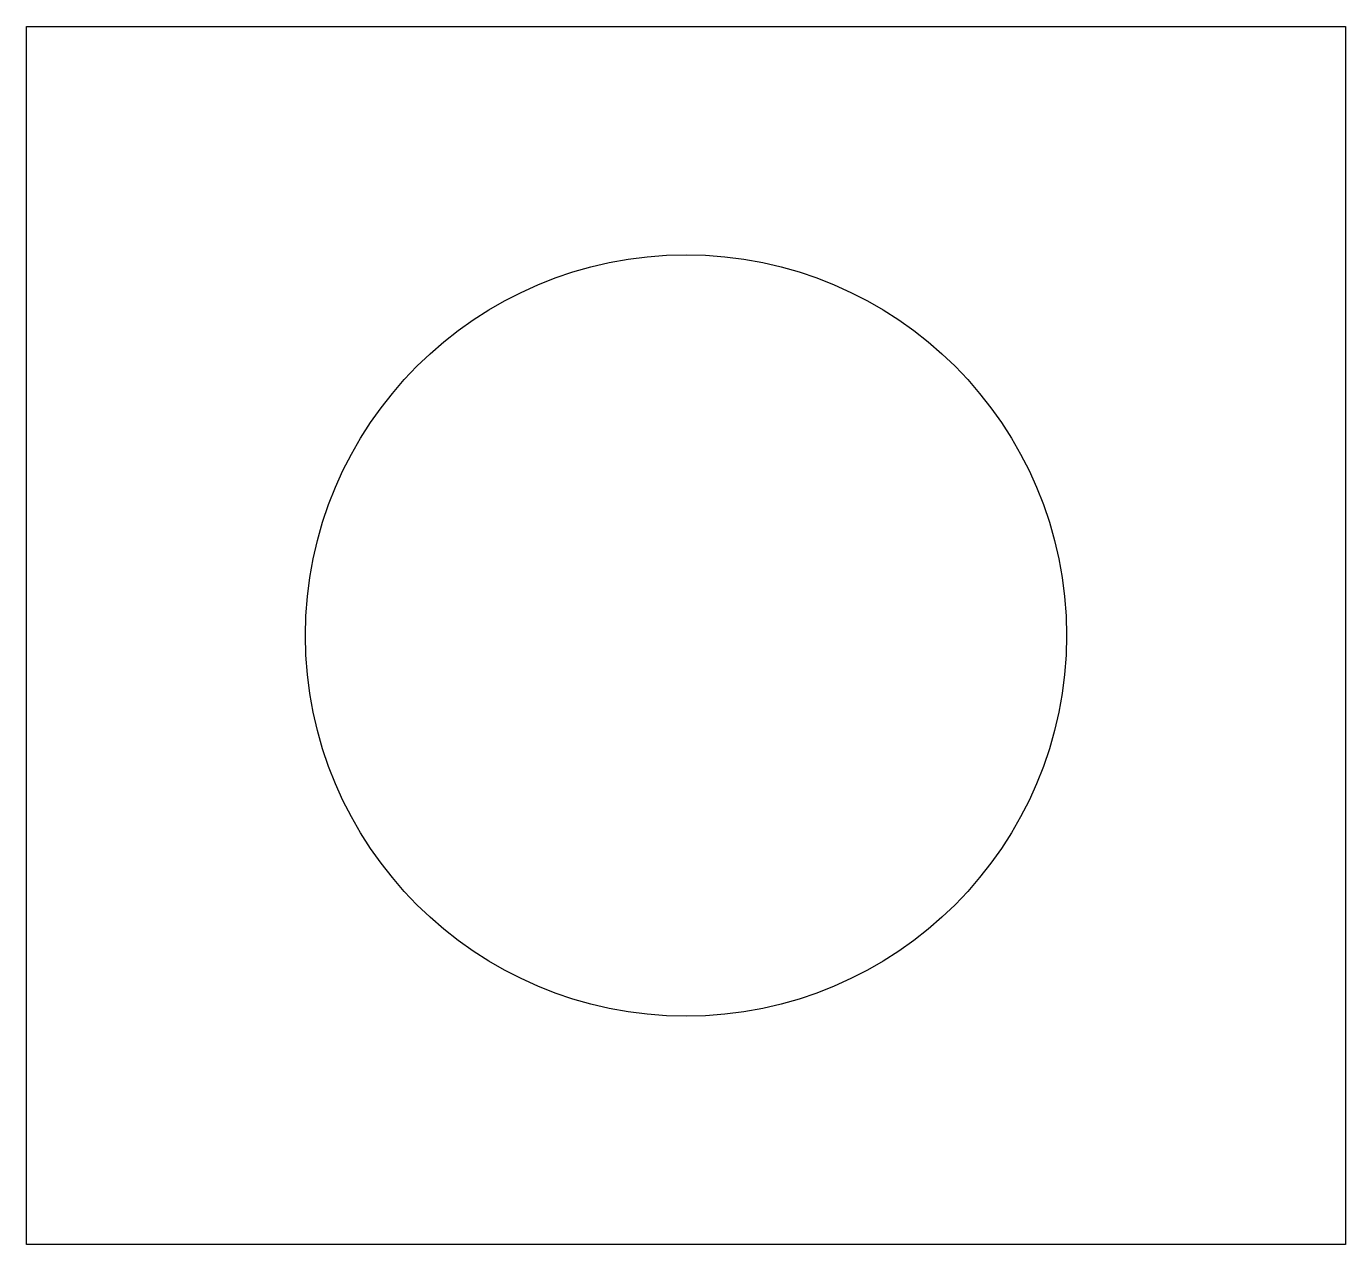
# Model space of a CAD drawing. Extents: x 0 to 260, y 0 to 240.
import ezdxf

# ---------------------------------------------------------------- set-up
doc = ezdxf.new("R2010")
doc.units = 0
doc.layers.get('0').update_dxf_attribs({"color": 2, "linetype": 'CONTINUOUS'})

msp = doc.modelspace()

# ---------------------------------------------------------------- linework, layer by layer
at = {"color": 2, "linetype": 'CONTINUOUS'}
msp.add_lwpolyline([(0, 0), (0, 240), (260, 240), (260, 0)], close=True, dxfattribs=at)
msp.add_lwpolyline([(55, 120, -1), (205, 120, -1)], format="xyb", close=True, dxfattribs=at)

doc.saveas('drawing.dxf')
